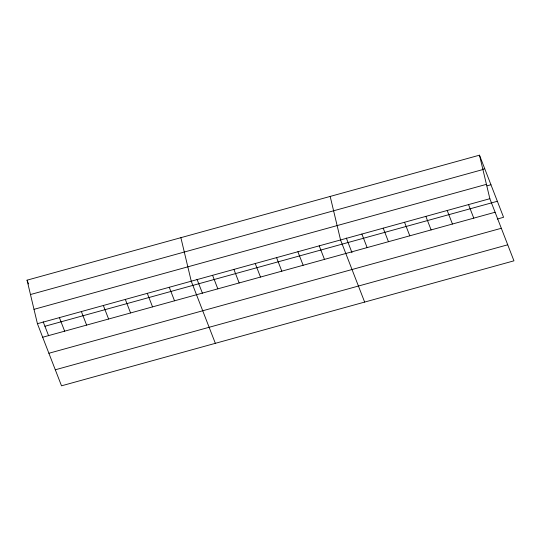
<?xml version="1.0" encoding="UTF-8"?>
<svg xmlns="http://www.w3.org/2000/svg" width="541" height="541" viewBox="0 0 541 541"><rect width="100%" height="100%" fill="white"/><g stroke="black" fill="none" stroke-linecap="round" stroke-linejoin="round"><path stroke-width="0.81" d="M479.482 155.179L489.855 198.703L513.95 260.83L61.518 385.821L37.424 323.701L27.05 280.17L479.482 155.179L503.576 217.299L497.26 219.044M482.362 169.367L484.729 168.718M30.472 294.534L482.903 169.543M34.002 309.337L486.433 184.339M487.001 185.84L490.951 184.751M37.424 323.701L489.855 198.703M44.93 326.264L497.362 201.266M42.671 337.239L495.103 212.241M48.893 353.266L501.324 228.275M55.297 369.787L507.728 244.796M468.526 204.599L473.774 218.131M447.197 210.49L452.445 224.028M425.868 216.38L431.116 229.918M404.54 222.277L409.787 235.808M383.211 228.167L388.458 241.705M361.882 234.057L367.129 247.595M346.308 238.013L352.015 252.721M364.648 302.074L340.553 239.954L330.179 196.424M319.224 245.844L324.472 259.382M297.895 251.741L303.143 265.273M276.566 257.631L281.814 271.169M255.237 263.521L260.485 277.06M233.908 269.418L239.156 282.95M212.579 275.308L217.827 288.847M197.005 279.257L202.429 293.236M215.345 343.325L191.25 281.198L180.877 237.675M169.272 287.271L174.527 300.81M147.301 293.344L152.548 306.882M125.323 299.416L130.577 312.948M103.351 305.482L108.599 319.021M81.373 311.555L86.621 325.094M59.395 317.628L64.65 331.166M27.05 280.17L28.511 283.93M43.179 321.76L48.602 335.738"/></g></svg>
